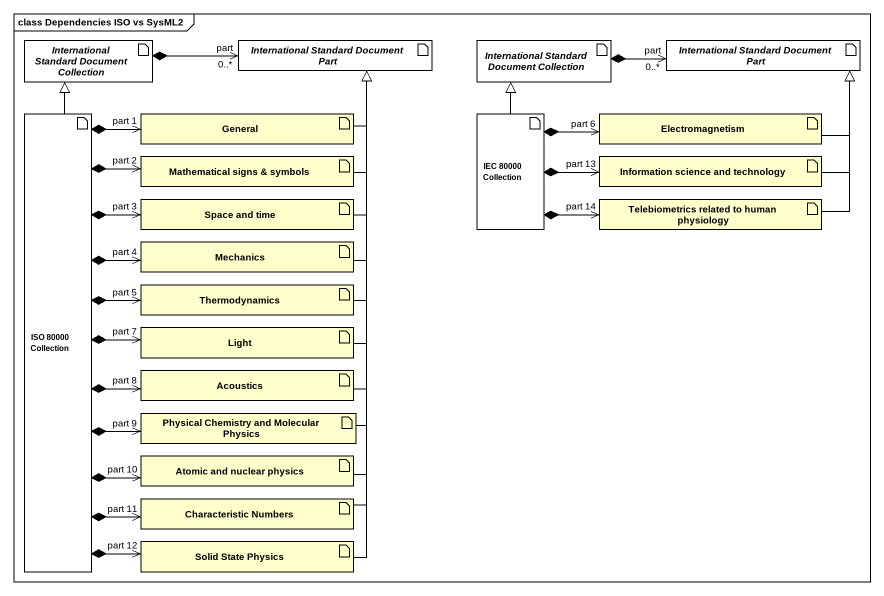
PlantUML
@startuml
mainframe class Dependencies ISO vs SysML2
artifact "International Standard Document Collection" as International_Standard #FFFFFF
artifact "International Standard Document Part" as International_Standard_2 #FFFFFF
artifact "International Standard Document Collection" as International_Standard_3 #FFFFFF
artifact "International Standard Document Part" as International_Standard_4 #FFFFFF
artifact "ISO 80000 Collection" as ISO_80000_Collection #FFFFFF
artifact General
artifact "IEC 80000 Collection" as IEC_80000_Collection #FFFFFF
artifact Electromagnetism
artifact "Mathematical signs & symbols" as Mathematical_signs_symbols
artifact "Information science and technology" as Information_science_and
artifact "Space and time" as Space_and_time
artifact "Telebiometrics related to human physiology" as Telebiometrics_related_to
artifact Mechanics
artifact Thermodynamics
artifact Light
artifact Acoustics
artifact "Physical Chemistry and Molecular Physics" as Physical_Chemistry_and
artifact "Atomic and nuclear physics" as Atomic_and_nuclear_physics
artifact "Characteristic Numbers" as Characteristic_Numbers
artifact "Solid State Physics" as Solid_State_Physics
International_Standard *-right-> "part\n0..*" International_Standard_2
International_Standard_3 *-right-> "part\n0..*" International_Standard_4
ISO_80000_Collection -up-|> International_Standard
ISO_80000_Collection *-up-> "part 1" General
ISO_80000_Collection *-up-> "part 2" Mathematical_signs_symbols
ISO_80000_Collection *-up-> "part 3" Space_and_time
ISO_80000_Collection *-right-> "part 4" Mechanics
ISO_80000_Collection *-right-> "part 5" Thermodynamics
ISO_80000_Collection *-right-> "part 7" Light
ISO_80000_Collection *-right-> "part 8" Acoustics
ISO_80000_Collection *-right-> "part 9" Physical_Chemistry_and
ISO_80000_Collection *--> "part 10" Atomic_and_nuclear_physics
ISO_80000_Collection *--> "part 11" Characteristic_Numbers
ISO_80000_Collection *--> "part 12" Solid_State_Physics
General -up-|> International_Standard_2
IEC_80000_Collection -up-|> International_Standard_3
IEC_80000_Collection *-right-> "part 6" Electromagnetism
IEC_80000_Collection *-right-> "part 13" Information_science_and
IEC_80000_Collection *-right-> "part 14" Telebiometrics_related_to
Electromagnetism -up-|> International_Standard_4
Mathematical_signs_symbols -up-|> International_Standard_2
Information_science_and -up-|> International_Standard_4
Space_and_time -up-|> International_Standard_2
Telebiometrics_related_to -up-|> International_Standard_4
Mechanics -up-|> International_Standard_2
Thermodynamics -up-|> International_Standard_2
Light -up-|> International_Standard_2
Acoustics -up-|> International_Standard_2
Physical_Chemistry_and -up-|> International_Standard_2
Atomic_and_nuclear_physics -up-|> International_Standard_2
Characteristic_Numbers -up-|> International_Standard_2
Solid_State_Physics -up-|> International_Standard_2
@enduml
